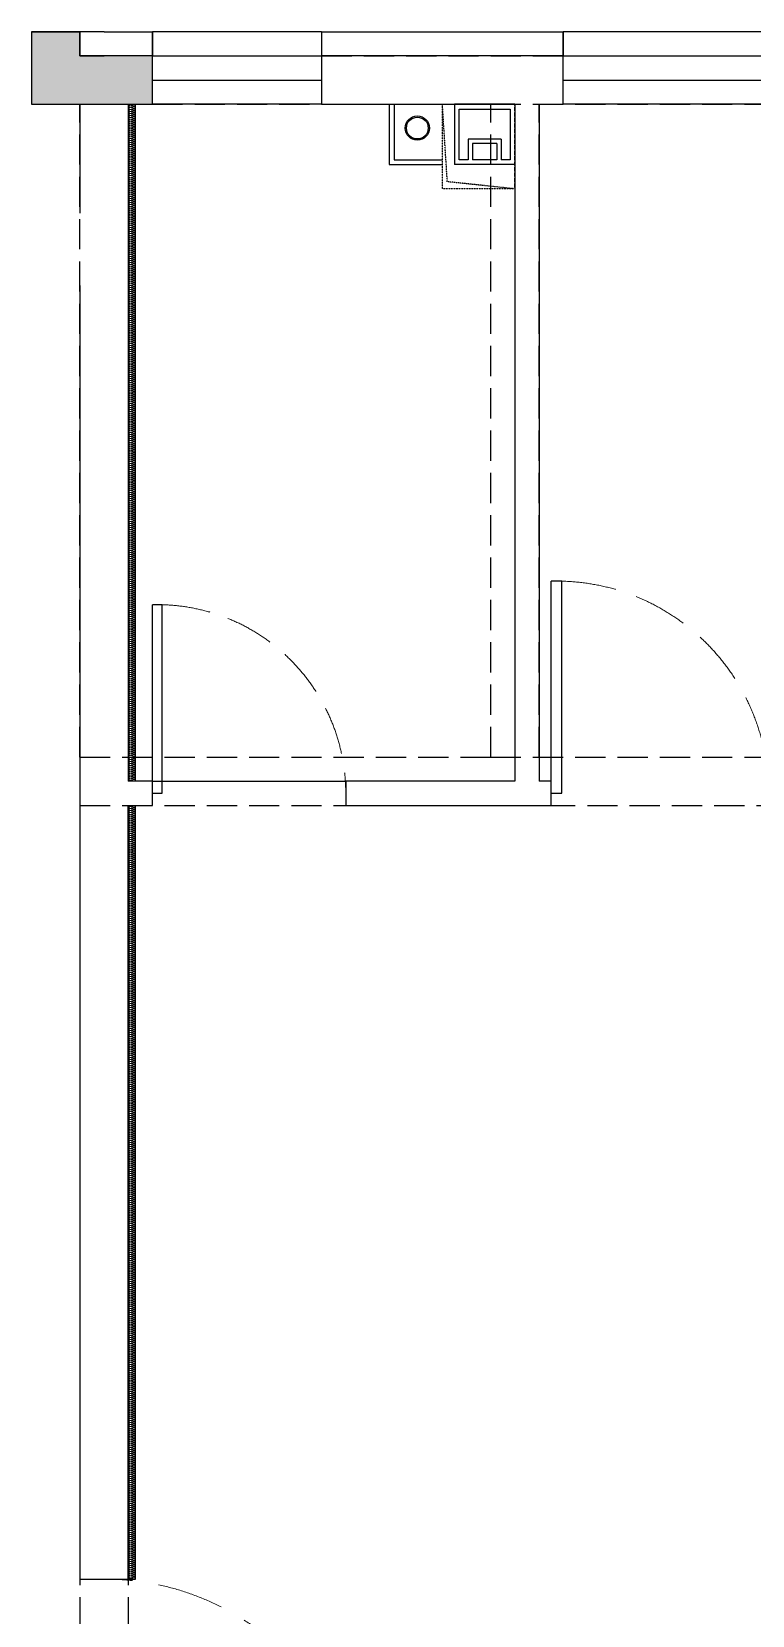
# Model space of a CAD drawing. Header units: millimetres. Extents: x -28014 to 297841, y -81741 to 47579.
# Drawn here: x 118094 to 121077, y -10835 to -4285 of the extents above; entities that cross this region are included whole.
import ezdxf

# ---------------------------------------------------------------- set-up
doc = ezdxf.new("R2010")
doc.units = ezdxf.units.MM
doc.header["$MEASUREMENT"] = 0
doc.linetypes.add('__DASH', pattern=[0.35, 0.25, -0.1])
doc.linetypes.add('DASH', pattern=[0.35, 0.25, -0.1])
for name, color, linetype in [('A-墙体-面层', 6, 'Continuous'), ('A-注释-填充', 8, 'Continuous'), ('A-结构-梁体', 5, 'DASH'), ('AR9-剪力墙（柱）填充', 250, 'Continuous'), ('AR9-剪力墙（柱）线', 6, 'Continuous'), ('AR9-墙线', 160, 'Continuous'), ('AR9-建筑幕墙（窗）', 12, 'Continuous'), ('AR9-建筑给排水（立管）', 4, 'Continuous'), ('AR9-梁', 1, 'DASH'), ('FC-平面高差线', 144, 'Continuous'), ('FF-门', 20, 'Continuous'), ('SURFACE', 6, 'Continuous')]:
    doc.layers.add(name, color=color, linetype=linetype)

# ---------------------------------------------------------------- blocks, each defined once
blk = doc.blocks.new('rw332')
at = {"layer": 'AR9-墙线', "ltscale": 10, "extrusion": (0, 0, -1)}
for p, q in [((-250, 0), (-250, -250)), ((0, 0), (-250, 0)), ((0, 0), (0, -250)), ((-193.1, -145), (-193.1, -230)), ((-56.9, -145), (-193.1, -145)), ((-175.6, -162.5), (-175.6, -230)), ((-74.4, -162.5), (-175.6, -162.5)), ((-74.4, -162.5), (-74.4, -230)), ((-56.9, -145), (-56.9, -230)), ((0, -250), (-250, -250))]:
    blk.add_line(p, q, dxfattribs=at)
at = {"layer": 'AR9-墙线', "ltscale": 10}
blk.add_line((-74.4, -230), (-175.6, -230), dxfattribs=at)
at = {"layer": 'AR9-墙线'}
for points in [[(-520, 0), (-520, -250), (-300, -250)], [(-500, 0), (-500, -230), (-300, -230)]]:
    blk.add_lwpolyline(points, dxfattribs=at)
at = {"layer": 'AR9-墙线', "linetype": 'DASH', "ltscale": 0.5}
for points in [[(0, -350), (-300, -350), (-300, 0)], [(0, -350), (-279.5, -320.6), (-300, 0)]]:
    blk.add_lwpolyline(points, dxfattribs=at)
at = {"layer": 'AR9-墙线', "ltscale": 10}
blk.add_lwpolyline([(-193.1, -230), (-230, -230), (-230, -20), (-20, -20), (-20, -230), (-56.9, -230)], dxfattribs=at)
at = {"layer": 'AR9-建筑给排水（立管）'}
for radius in [50, 45]:
    blk.add_circle((-403.7, -98.7), radius, dxfattribs=at)
blk = doc.blocks.new('$DorLib2D$00000001')
for p, q in [((0.45, 0.975), (0.5, 0.975)), ((0.45, 0), (0.45, 0.975)), ((0.5, 0), (0.5, 0.975)), ((0.5, 0), (0.45, 0))]:
    blk.add_line(p, q)
at = {"color": 8, "linetype": '__DASH', "lineweight": 13}
blk.add_arc((0.475, 0), 0.975, 91.46928, 180, dxfattribs=at)
blk = doc.blocks.new('$WINLIB2D$00000001')
at = {"color": 0}
for points in [[(-0.5, 0.5), (-0.5, -0.5)], [(-0.5, 0.5), (0.5, 0.5)], [(0.5, -0.5), (0.5, 0.5)], [(0.5, 0.1667), (-0.5, 0.1667)], [(0.5, -0.1667), (-0.5, -0.1667)], [(-0.5, -0.5), (0.5, -0.5)]]:
    blk.add_lwpolyline(points, dxfattribs=at)
blk = doc.blocks.new('$LinePat$岩棉板')
at = {"color": 0}
for p, q in [((0, -17), (12, -67)), ((12, -67), (24, -17))]:
    blk.add_line(p, q, dxfattribs=at)
for centre, start, end in [((12, -17), 0, 180), ((0, -67), 270, 0), ((24, -67), 180, 270)]:
    blk.add_arc(centre, 12, start, end, dxfattribs=at)
at = {"layer": 'Defpoints'}
blk.add_point((0, 0), dxfattribs=at)
at = {"layer": 'Defpoints', "color": 0}
blk.add_point((24, -84), dxfattribs=at)
blk = doc.blocks.new('rara')
at = {"layer": 'AR9-梁', "ltscale": 500}
for p, q in [((10600, 0), (14600, 0)), ((10300, -2900), (10300, -200)), ((10600, -200), (12000, -200)), ((12000, -200), (14600, -200)), ((12000, -2900), (12000, -200)), ((12200, -2900), (12200, -200)), ((10300, -2900), (12000, -2900)), ((12000, -2900), (14900, -2900)), ((10300, -3100), (13650, -3100)), ((10300, -4800), (10300, -7600)), ((10500, -4800), (10500, -7600))]:
    blk.add_line(p, q, dxfattribs=at)

msp = doc.modelspace()

# ---------------------------------------------------------------- hatches: boundary and pattern name
at = {"layer": 'AR9-剪力墙（柱）填充'}
msp.add_hatch(color=256, dxfattribs=at).paths.add_polyline_path([(118093.664, -4284.874), (118093.664, -4584.874), (118593.663, -4584.874), (118593.663, -4384.874), (118293.664, -4384.874), (118293.664, -4284.874)])

# ---------------------------------------------------------------- linework, layer by layer
at = {"layer": 'A-墙体-面层', "ltscale": 0.01}
for points in [[(118523.663, -7384.874), (118523.663, -4584.874), (118523.663, -4584.874), (118523.663, -4584.874), (118523.663, -4584.874)], [(118493.663, -10684.874), (118523.663, -10684.874), (118523.663, -7484.874)]]:
    msp.add_lwpolyline(points, dxfattribs=at)
at = {"layer": 'A-结构-梁体'}
msp.add_lwpolyline([(120093.663, -4934.874), (120093.664, -4584.874)], dxfattribs=at)
at = {"layer": 'AR9-剪力墙（柱）线'}
for p, q in [((118093.664, -4284.874), (118093.664, -4584.874)), ((118293.664, -4284.874), (118093.664, -4284.874)), ((118293.664, -4384.874), (118293.664, -4284.874)), ((118593.663, -4384.874), (118293.664, -4384.874)), ((118593.663, -4584.874), (118593.663, -4384.874)), ((118093.664, -4584.874), (118593.663, -4584.874))]:
    msp.add_line(p, q, dxfattribs=at)
at = {"layer": 'AR9-墙线'}
for p, q in [((118093.664, -4284.874), (118293.663, -4284.874)), ((118293.663, -4284.874), (118293.663, -4384.874)), ((118293.663, -4384.874), (118393.663, -4384.874)), ((118593.663, -4384.874), (118393.663, -4384.874)), ((118593.663, -4584.874), (118593.663, -4384.874)), ((120193.663, -4384.874), (119293.663, -4384.874)), ((119293.663, -4384.874), (119293.663, -4584.874)), ((120293.663, -4384.874), (120193.663, -4384.874)), ((120293.663, -4584.874), (120293.663, -4384.874)), ((118093.663, -4584.874), (118293.663, -4584.874)), ((118293.663, -4584.874), (118293.663, -5034.874)), ((118493.663, -4584.874), (118493.663, -5134.874)), ((118493.663, -4584.874), (118593.663, -4584.874)), ((119293.663, -4584.874), (120093.663, -4584.874)), ((120093.663, -4584.874), (120093.663, -7384.874)), ((120193.663, -4584.874), (120193.663, -7384.874)), ((120193.663, -4584.874), (120293.663, -4584.874)), ((118493.663, -5134.874), (118493.663, -7384.874)), ((118293.663, -5334.874), (118293.663, -7384.874)), ((118293.663, -7384.874), (118293.663, -10684.874)), ((118593.663, -7384.874), (118493.663, -7384.874)), ((118593.663, -7484.874), (118593.663, -7384.874)), ((120093.663, -7384.874), (119393.663, -7384.874)), ((119393.663, -7384.874), (119393.663, -7484.874)), ((120243.663, -7384.874), (120193.663, -7384.874)), ((120243.663, -7484.874), (120243.663, -7384.874)), ((118493.663, -10684.874), (118493.663, -7484.874)), ((118493.663, -7484.874), (118593.663, -7484.874)), ((119393.663, -7484.874), (120193.663, -7484.874)), ((120193.663, -7484.874), (120243.663, -7484.874)), ((118293.663, -10684.874), (118493.663, -10684.874))]:
    msp.add_line(p, q, dxfattribs=at)
at = {"layer": 'FC-平面高差线', "color": 144}
msp.add_line((118593.663, -7384.874), (119393.663, -7384.874), dxfattribs=at)
at = {"layer": 'SURFACE'}
for p, q in [((118393.663, -4284.874), (118293.663, -4284.874)), ((118293.663, -4284.874), (118293.663, -4284.874)), ((118393.663, -4284.874), (118593.663, -4284.874)), ((118593.663, -4284.874), (118593.663, -4384.874)), ((119293.663, -4284.874), (119293.663, -4384.874)), ((119293.663, -4284.874), (120193.663, -4284.874)), ((120193.663, -4284.874), (120293.663, -4284.874)), ((120293.663, -4284.874), (120293.663, -4384.874))]:
    msp.add_line(p, q, dxfattribs=at)

# ---------------------------------------------------------------- block references
at = {"layer": 'A-墙体-面层'}
msp.add_blockref('rw332', (120093.663, -4584.874), dxfattribs=at)
at = {"layer": 'A-注释-填充', "yscale": 0.3565137037395431, "zscale": 0.3565137037395431}
for p, xscale, rotation in [((118523.663, -4593.437), -0.3567787968466444, 269.9999999999119), ((118523.663, -4601.999), -0.3567787968466444, 269.9999999999119), ((118523.663, -4610.562), -0.3567787968466444, 269.9999999999119), ((118523.663, -4619.125), -0.3567787968466444, 269.9999999999119), ((118523.663, -4627.687), -0.3567787968466444, 269.9999999999119), ((118523.663, -4636.25), -0.3567787968466444, 269.9999999999119), ((118523.663, -4644.813), -0.3567787968466444, 269.9999999999119), ((118523.663, -4653.375), -0.3567787968466444, 269.9999999999119), ((118523.663, -4661.938), -0.3567787968466444, 269.9999999999119), ((118523.663, -4670.501), -0.3567787968466444, 269.9999999999119), ((118523.663, -4679.064), -0.3567787968466444, 269.9999999999119), ((118523.663, -4687.626), -0.3567787968466444, 269.9999999999119), ((118523.663, -4696.189), -0.3567787968466444, 269.9999999999119), ((118523.663, -4704.752), -0.3567787968466444, 269.9999999999119), ((118523.663, -4713.314), -0.3567787968466444, 269.9999999999119), ((118523.663, -4721.877), -0.3567787968466444, 269.9999999999119), ((118523.663, -4730.44), -0.3567787968466444, 269.9999999999119), ((118523.663, -4739.002), -0.3567787968466444, 269.9999999999119), ((118523.663, -4747.565), -0.3567787968466444, 269.9999999999119), ((118523.663, -4756.128), -0.3567787968466444, 269.9999999999119), ((118523.663, -4764.69), -0.3567787968466444, 269.9999999999119), ((118523.663, -4773.253), -0.3567787968466444, 269.9999999999119), ((118523.663, -4781.816), -0.3567787968466444, 269.9999999999119), ((118523.663, -4790.379), -0.3567787968466444, 269.9999999999119), ((118523.663, -4798.941), -0.3567787968466444, 269.9999999999119), ((118523.663, -4807.504), -0.3567787968466444, 269.9999999999119), ((118523.663, -4816.067), -0.3567787968466444, 269.9999999999119), ((118523.663, -4824.629), -0.3567787968466444, 269.9999999999119), ((118523.663, -4833.192), -0.3567787968466444, 269.9999999999119), ((118523.663, -4841.755), -0.3567787968466444, 269.9999999999119), ((118523.663, -4850.317), -0.3567787968466444, 269.9999999999119), ((118523.663, -4858.88), -0.3567787968466444, 269.9999999999119), ((118523.663, -4867.443), -0.3567787968466444, 269.9999999999119), ((118523.663, -4876.005), -0.3567787968466444, 269.9999999999119), ((118523.663, -4884.568), -0.3567787968466444, 269.9999999999119), ((118523.663, -4893.131), -0.3567787968466444, 269.9999999999119), ((118523.663, -4901.693), -0.3567787968466444, 269.9999999999119), ((118523.663, -4910.256), -0.3567787968466444, 269.9999999999119), ((118523.663, -4918.819), -0.3567787968466444, 269.9999999999119), ((118523.663, -4927.382), -0.3567787968466444, 269.9999999999119), ((118523.663, -4935.944), -0.3567787968466444, 269.9999999999119), ((118523.663, -4944.507), -0.3567787968466444, 269.9999999999119), ((118523.663, -4953.07), -0.3567787968466444, 269.9999999999119), ((118523.663, -4961.632), -0.3567787968466444, 269.9999999999119), ((118523.663, -4970.195), -0.3567787968466444, 269.9999999999119), ((118523.663, -4978.758), -0.3567787968466444, 269.9999999999119), ((118523.663, -4987.32), -0.3567787968466444, 269.9999999999119), ((118523.663, -4995.883), -0.3567787968466444, 269.9999999999119), ((118523.663, -5004.446), -0.3567787968466444, 269.9999999999119), ((118523.663, -5013.008), -0.3567787968466444, 269.9999999999119), ((118523.663, -5021.571), -0.3567787968466444, 269.9999999999119), ((118523.663, -5030.134), -0.3567787968466444, 269.9999999999119), ((118523.663, -5038.697), -0.3567787968466444, 269.9999999999119), ((118523.663, -5047.259), -0.3567787968466444, 269.9999999999119), ((118523.663, -5055.822), -0.3567787968466444, 269.9999999999119), ((118523.663, -5064.385), -0.3567787968466444, 269.9999999999119), ((118523.663, -5072.947), -0.3567787968466444, 269.9999999999119), ((118523.663, -5081.51), -0.3567787968466444, 269.9999999999119), ((118523.663, -5090.073), -0.3567787968466444, 269.9999999999119), ((118523.663, -5098.635), -0.3567787968466444, 269.9999999999119), ((118523.663, -5107.198), -0.3567787968466444, 269.9999999999119), ((118523.663, -5115.761), -0.3567787968466444, 269.9999999999119), ((118523.663, -5124.323), -0.3567787968466444, 269.9999999999119), ((118523.663, -5132.886), -0.3567787968466444, 269.9999999999119), ((118523.663, -5141.449), -0.3567787968466444, 269.9999999999119), ((118523.663, -5150.012), -0.3567787968466444, 269.9999999999119), ((118523.663, -5158.574), -0.3567787968466444, 269.9999999999119), ((118523.663, -5167.137), -0.3567787968466444, 269.9999999999119), ((118523.663, -5175.7), -0.3567787968466444, 269.9999999999119), ((118523.663, -5184.262), -0.3567787968466444, 269.9999999999119), ((118523.663, -5192.825), -0.3567787968466444, 269.9999999999119), ((118523.663, -5201.388), -0.3567787968466444, 269.9999999999119), ((118523.663, -5209.95), -0.3567787968466444, 269.9999999999119), ((118523.663, -5218.513), -0.3567787968466444, 269.9999999999119), ((118523.663, -5227.076), -0.3567787968466444, 269.9999999999119), ((118523.663, -5235.638), -0.3567787968466444, 269.9999999999119), ((118523.663, -5244.201), -0.3567787968466444, 269.9999999999119), ((118523.663, -5252.764), -0.3567787968466444, 269.9999999999119), ((118523.663, -5261.327), -0.3567787968466444, 269.9999999999119), ((118523.663, -5269.889), -0.3567787968466444, 269.9999999999119), ((118523.663, -5278.452), -0.3567787968466444, 269.9999999999119), ((118523.663, -5287.015), -0.3567787968466444, 269.9999999999119), ((118523.663, -5295.577), -0.3567787968466444, 269.9999999999119), ((118523.663, -5304.14), -0.3567787968466444, 269.9999999999119), ((118523.663, -5312.703), -0.3567787968466444, 269.9999999999119), ((118523.663, -5321.265), -0.3567787968466444, 269.9999999999119), ((118523.663, -5329.828), -0.3567787968466444, 269.9999999999119), ((118523.663, -5338.391), -0.3567787968466444, 269.9999999999119), ((118523.663, -5346.953), -0.3567787968466444, 269.9999999999119), ((118523.663, -5355.516), -0.3567787968466444, 269.9999999999119), ((118523.663, -5364.079), -0.3567787968466444, 269.9999999999119), ((118523.663, -5372.641), -0.3567787968466444, 269.9999999999119), ((118523.663, -5381.204), -0.3567787968466444, 269.9999999999119), ((118523.663, -5389.767), -0.3567787968466444, 269.9999999999119), ((118523.663, -5398.33), -0.3567787968466444, 269.9999999999119), ((118523.663, -5406.892), -0.3567787968466444, 269.9999999999119), ((118523.663, -5415.455), -0.3567787968466444, 269.9999999999119), ((118523.663, -5424.018), -0.3567787968466444, 269.9999999999119), ((118523.663, -5432.58), -0.3567787968466444, 269.9999999999119), ((118523.663, -5441.143), -0.3567787968466444, 269.9999999999119), ((118523.663, -5449.706), -0.3567787968466444, 269.9999999999119), ((118523.663, -5458.268), -0.3567787968466444, 269.9999999999119), ((118523.663, -5466.831), -0.3567787968466444, 269.9999999999119), ((118523.663, -5475.394), -0.3567787968466444, 269.9999999999119), ((118523.663, -5483.956), -0.3567787968466444, 269.9999999999119), ((118523.663, -5492.519), -0.3567787968466444, 269.9999999999119), ((118523.663, -5501.082), -0.3567787968466444, 269.9999999999119), ((118523.663, -5509.645), -0.3567787968466444, 269.9999999999119), ((118523.663, -5518.207), -0.3567787968466444, 269.9999999999119), ((118523.663, -5526.77), -0.3567787968466444, 269.9999999999119), ((118523.663, -5535.333), -0.3567787968466444, 269.9999999999119), ((118523.663, -5543.895), -0.3567787968466444, 269.9999999999119), ((118523.663, -5552.458), -0.3567787968466444, 269.9999999999119), ((118523.663, -5561.021), -0.3567787968466444, 269.9999999999119), ((118523.663, -5569.583), -0.3567787968466444, 269.9999999999119), ((118523.663, -5578.146), -0.3567787968466444, 269.9999999999119), ((118523.663, -5586.709), -0.3567787968466444, 269.9999999999119), ((118523.663, -5595.271), -0.3567787968466444, 269.9999999999119), ((118523.663, -5603.834), -0.3567787968466444, 269.9999999999119), ((118523.663, -5612.397), -0.3567787968466444, 269.9999999999119), ((118523.663, -5620.96), -0.3567787968466444, 269.9999999999119), ((118523.663, -5629.522), -0.3567787968466444, 269.9999999999119), ((118523.663, -5638.085), -0.3567787968466444, 269.9999999999119), ((118523.663, -5646.648), -0.3567787968466444, 269.9999999999119), ((118523.663, -5655.21), -0.3567787968466444, 269.9999999999119), ((118523.663, -5663.773), -0.3567787968466444, 269.9999999999119), ((118523.663, -5672.336), -0.3567787968466444, 269.9999999999119), ((118523.663, -5680.898), -0.3567787968466444, 269.9999999999119), ((118523.663, -5689.461), -0.3567787968466444, 269.9999999999119), ((118523.663, -5698.024), -0.3567787968466444, 269.9999999999119), ((118523.663, -5706.586), -0.3567787968466444, 269.9999999999119), ((118523.663, -5715.149), -0.3567787968466444, 269.9999999999119), ((118523.663, -5723.712), -0.3567787968466444, 269.9999999999119), ((118523.663, -5732.275), -0.3567787968466444, 269.9999999999119), ((118523.663, -5740.837), -0.3567787968466444, 269.9999999999119), ((118523.663, -5749.4), -0.3567787968466444, 269.9999999999119), ((118523.663, -5757.963), -0.3567787968466444, 269.9999999999119), ((118523.663, -5766.525), -0.3567787968466444, 269.9999999999119), ((118523.663, -5775.088), -0.3567787968466444, 269.9999999999119), ((118523.663, -5783.651), -0.3567787968466444, 269.9999999999119), ((118523.663, -5792.213), -0.3567787968466444, 269.9999999999119), ((118523.663, -5800.776), -0.3567787968466444, 269.9999999999119), ((118523.663, -5809.339), -0.3567787968466444, 269.9999999999119), ((118523.663, -5817.901), -0.3567787968466444, 269.9999999999119), ((118523.663, -5826.464), -0.3567787968466444, 269.9999999999119), ((118523.663, -5835.027), -0.3567787968466444, 269.9999999999119), ((118523.663, -5843.59), -0.3567787968466444, 269.9999999999119), ((118523.663, -5852.152), -0.3567787968466444, 269.9999999999119), ((118523.663, -5860.715), -0.3567787968466444, 269.9999999999119), ((118523.663, -5869.278), -0.3567787968466444, 269.9999999999119), ((118523.663, -5877.84), -0.3567787968466444, 269.9999999999119), ((118523.663, -5886.403), -0.3567787968466444, 269.9999999999119), ((118523.663, -5894.966), -0.3567787968466444, 269.9999999999119), ((118523.663, -5903.528), -0.3567787968466444, 269.9999999999119), ((118523.663, -5912.091), -0.3567787968466444, 269.9999999999119), ((118523.663, -5920.654), -0.3567787968466444, 269.9999999999119), ((118523.663, -5929.216), -0.3567787968466444, 269.9999999999119), ((118523.663, -5937.779), -0.3567787968466444, 269.9999999999119), ((118523.663, -5946.342), -0.3567787968466444, 269.9999999999119), ((118523.663, -5954.904), -0.3567787968466444, 269.9999999999119), ((118523.663, -5963.467), -0.3567787968466444, 269.9999999999119), ((118523.663, -5972.03), -0.3567787968466444, 269.9999999999119), ((118523.663, -5980.593), -0.3567787968466444, 269.9999999999119), ((118523.663, -5989.155), -0.3567787968466444, 269.9999999999119), ((118523.663, -5997.718), -0.3567787968466444, 269.9999999999119), ((118523.663, -6006.281), -0.3567787968466444, 269.9999999999119), ((118523.663, -6014.843), -0.3567787968466444, 269.9999999999119), ((118523.663, -6023.406), -0.3567787968466444, 269.9999999999119), ((118523.663, -6031.969), -0.3567787968466444, 269.9999999999119), ((118523.663, -6040.531), -0.3567787968466444, 269.9999999999119), ((118523.663, -6049.094), -0.3567787968466444, 269.9999999999119), ((118523.663, -6057.657), -0.3567787968466444, 269.9999999999119), ((118523.663, -6066.219), -0.3567787968466444, 269.9999999999119), ((118523.663, -6074.782), -0.3567787968466444, 269.9999999999119), ((118523.663, -6083.345), -0.3567787968466444, 269.9999999999119), ((118523.663, -6091.908), -0.3567787968466444, 269.9999999999119), ((118523.663, -6100.47), -0.3567787968466444, 269.9999999999119), ((118523.663, -6109.033), -0.3567787968466444, 269.9999999999119), ((118523.663, -6117.596), -0.3567787968466444, 269.9999999999119), ((118523.663, -6126.158), -0.3567787968466444, 269.9999999999119), ((118523.663, -6134.721), -0.3567787968466444, 269.9999999999119), ((118523.663, -6143.284), -0.3567787968466444, 269.9999999999119), ((118523.663, -6151.846), -0.3567787968466444, 269.9999999999119), ((118523.663, -6160.409), -0.3567787968466444, 269.9999999999119), ((118523.663, -6168.972), -0.3567787968466444, 269.9999999999119), ((118523.663, -6177.534), -0.3567787968466444, 269.9999999999119), ((118523.663, -6186.097), -0.3567787968466444, 269.9999999999119), ((118523.663, -6194.66), -0.3567787968466444, 269.9999999999119), ((118523.663, -6203.223), -0.3567787968466444, 269.9999999999119), ((118523.663, -6211.785), -0.3567787968466444, 269.9999999999119), ((118523.663, -6220.348), -0.3567787968466444, 269.9999999999119), ((118523.663, -6228.911), -0.3567787968466444, 269.9999999999119), ((118523.663, -6237.473), -0.3567787968466444, 269.9999999999119), ((118523.663, -6246.036), -0.3567787968466444, 269.9999999999119), ((118523.663, -6254.599), -0.3567787968466444, 269.9999999999119), ((118523.663, -6263.161), -0.3567787968466444, 269.9999999999119), ((118523.663, -6271.724), -0.3567787968466444, 269.9999999999119), ((118523.663, -6280.287), -0.3567787968466444, 269.9999999999119), ((118523.663, -6288.849), -0.3567787968466444, 269.9999999999119), ((118523.663, -6297.412), -0.3567787968466444, 269.9999999999119), ((118523.663, -6305.975), -0.3567787968466444, 269.9999999999119), ((118523.663, -6314.538), -0.3567787968466444, 269.9999999999119), ((118523.663, -6323.1), -0.3567787968466444, 269.9999999999119), ((118523.663, -6331.663), -0.3567787968466444, 269.9999999999119), ((118523.663, -6340.226), -0.3567787968466444, 269.9999999999119), ((118523.663, -6348.788), -0.3567787968466444, 269.9999999999119), ((118523.663, -6357.351), -0.3567787968466444, 269.9999999999119), ((118523.663, -6365.914), -0.3567787968466444, 269.9999999999119), ((118523.663, -6374.476), -0.3567787968466444, 269.9999999999119), ((118523.663, -6383.039), -0.3567787968466444, 269.9999999999119), ((118523.663, -6391.602), -0.3567787968466444, 269.9999999999119), ((118523.663, -6400.164), -0.3567787968466444, 269.9999999999119), ((118523.663, -6408.727), -0.3567787968466444, 269.9999999999119), ((118523.663, -6417.29), -0.3567787968466444, 269.9999999999119), ((118523.663, -6425.853), -0.3567787968466444, 269.9999999999119), ((118523.663, -6434.415), -0.3567787968466444, 269.9999999999119), ((118523.663, -6442.978), -0.3567787968466444, 269.9999999999119), ((118523.663, -6451.541), -0.3567787968466444, 269.9999999999119), ((118523.663, -6460.103), -0.3567787968466444, 269.9999999999119), ((118523.663, -6468.666), -0.3567787968466444, 269.9999999999119), ((118523.663, -6477.229), -0.3567787968466444, 269.9999999999119), ((118523.663, -6485.791), -0.3567787968466444, 269.9999999999119), ((118523.663, -6494.354), -0.3567787968466444, 269.9999999999119), ((118523.663, -6502.917), -0.3567787968466444, 269.9999999999119), ((118523.663, -6511.479), -0.3567787968466444, 269.9999999999119), ((118523.663, -6520.042), -0.3567787968466444, 269.9999999999119), ((118523.663, -6528.605), -0.3567787968466444, 269.9999999999119), ((118523.663, -6537.167), -0.3567787968466444, 269.9999999999119), ((118523.663, -6545.73), -0.3567787968466444, 269.9999999999119), ((118523.663, -6554.293), -0.3567787968466444, 269.9999999999119), ((118523.663, -6562.856), -0.3567787968466444, 269.9999999999119), ((118523.663, -6571.418), -0.3567787968466444, 269.9999999999119), ((118523.663, -6579.981), -0.3567787968466444, 269.9999999999119), ((118523.663, -6588.544), -0.3567787968466444, 269.9999999999119), ((118523.663, -6597.106), -0.3567787968466444, 269.9999999999119), ((118523.663, -6605.669), -0.3567787968466444, 269.9999999999119), ((118523.663, -6614.232), -0.3567787968466444, 269.9999999999119), ((118523.663, -6622.794), -0.3567787968466444, 269.9999999999119), ((118523.663, -6631.357), -0.3567787968466444, 269.9999999999119), ((118523.663, -6639.92), -0.3567787968466444, 269.9999999999119), ((118523.663, -6648.482), -0.3567787968466444, 269.9999999999119), ((118523.663, -6657.045), -0.3567787968466444, 269.9999999999119), ((118523.663, -6665.608), -0.3567787968466444, 269.9999999999119), ((118523.663, -6674.171), -0.3567787968466444, 269.9999999999119), ((118523.663, -6682.733), -0.3567787968466444, 269.9999999999119), ((118523.663, -6691.296), -0.3567787968466444, 269.9999999999119), ((118523.663, -6699.859), -0.3567787968466444, 269.9999999999119), ((118523.663, -6708.421), -0.3567787968466444, 269.9999999999119), ((118523.663, -6716.984), -0.3567787968466444, 269.9999999999119), ((118523.663, -6725.547), -0.3567787968466444, 269.9999999999119), ((118523.663, -6734.109), -0.3567787968466444, 269.9999999999119), ((118523.663, -6742.672), -0.3567787968466444, 269.9999999999119), ((118523.663, -6751.235), -0.3567787968466444, 269.9999999999119), ((118523.663, -6759.797), -0.3567787968466444, 269.9999999999119), ((118523.663, -6768.36), -0.3567787968466444, 269.9999999999119), ((118523.663, -6776.923), -0.3567787968466444, 269.9999999999119), ((118523.663, -6785.486), -0.3567787968466444, 269.9999999999119), ((118523.663, -6794.048), -0.3567787968466444, 269.9999999999119), ((118523.663, -6802.611), -0.3567787968466444, 269.9999999999119), ((118523.663, -6811.174), -0.3567787968466444, 269.9999999999119), ((118523.663, -6819.736), -0.3567787968466444, 269.9999999999119), ((118523.663, -6828.299), -0.3567787968466444, 269.9999999999119), ((118523.663, -6836.862), -0.3567787968466444, 269.9999999999119), ((118523.663, -6845.424), -0.3567787968466444, 269.9999999999119), ((118523.663, -6853.987), -0.3567787968466444, 269.9999999999119), ((118523.663, -6862.55), -0.3567787968466444, 269.9999999999119), ((118523.663, -6871.112), -0.3567787968466444, 269.9999999999119), ((118523.663, -6879.675), -0.3567787968466444, 269.9999999999119), ((118523.663, -6888.238), -0.3567787968466444, 269.9999999999119), ((118523.663, -6896.801), -0.3567787968466444, 269.9999999999119), ((118523.663, -6905.363), -0.3567787968466444, 269.9999999999119), ((118523.663, -6913.926), -0.3567787968466444, 269.9999999999119), ((118523.663, -6922.489), -0.3567787968466444, 269.9999999999119), ((118523.663, -6931.051), -0.3567787968466444, 269.9999999999119), ((118523.663, -6939.614), -0.3567787968466444, 269.9999999999119), ((118523.663, -6948.177), -0.3567787968466444, 269.9999999999119), ((118523.663, -6956.739), -0.3567787968466444, 269.9999999999119), ((118523.663, -6965.302), -0.3567787968466444, 269.9999999999119), ((118523.663, -6973.865), -0.3567787968466444, 269.9999999999119), ((118523.663, -6982.427), -0.3567787968466444, 269.9999999999119), ((118523.663, -6990.99), -0.3567787968466444, 269.9999999999119), ((118523.663, -6999.553), -0.3567787968466444, 269.9999999999119), ((118523.663, -7008.116), -0.3567787968466444, 269.9999999999119), ((118523.663, -7016.678), -0.3567787968466444, 269.9999999999119), ((118523.663, -7025.241), -0.3567787968466444, 269.9999999999119), ((118523.663, -7033.804), -0.3567787968466444, 269.9999999999119), ((118523.663, -7042.366), -0.3567787968466444, 269.9999999999119), ((118523.663, -7050.929), -0.3567787968466444, 269.9999999999119), ((118523.663, -7059.492), -0.3567787968466444, 269.9999999999119), ((118523.663, -7068.054), -0.3567787968466444, 269.9999999999119), ((118523.663, -7076.617), -0.3567787968466444, 269.9999999999119), ((118523.663, -7085.18), -0.3567787968466444, 269.9999999999119), ((118523.663, -7093.742), -0.3567787968466444, 269.9999999999119), ((118523.663, -7102.305), -0.3567787968466444, 269.9999999999119), ((118523.663, -7110.868), -0.3567787968466444, 269.9999999999119), ((118523.663, -7119.43), -0.3567787968466444, 269.9999999999119), ((118523.663, -7127.993), -0.3567787968466444, 269.9999999999119), ((118523.663, -7136.556), -0.3567787968466444, 269.9999999999119), ((118523.663, -7145.119), -0.3567787968466444, 269.9999999999119), ((118523.663, -7153.681), -0.3567787968466444, 269.9999999999119), ((118523.663, -7162.244), -0.3567787968466444, 269.9999999999119), ((118523.663, -7170.807), -0.3567787968466444, 269.9999999999119), ((118523.663, -7179.369), -0.3567787968466444, 269.9999999999119), ((118523.663, -7187.932), -0.3567787968466444, 269.9999999999119), ((118523.663, -7196.495), -0.3567787968466444, 269.9999999999119), ((118523.663, -7205.057), -0.3567787968466444, 269.9999999999119), ((118523.663, -7213.62), -0.3567787968466444, 269.9999999999119), ((118523.663, -7222.183), -0.3567787968466444, 269.9999999999119), ((118523.663, -7230.745), -0.3567787968466444, 269.9999999999119), ((118523.663, -7239.308), -0.3567787968466444, 269.9999999999119), ((118523.663, -7247.871), -0.3567787968466444, 269.9999999999119), ((118523.663, -7256.434), -0.3567787968466444, 269.9999999999119), ((118523.663, -7264.996), -0.3567787968466444, 269.9999999999119), ((118523.663, -7273.559), -0.3567787968466444, 269.9999999999119), ((118523.663, -7282.122), -0.3567787968466444, 269.9999999999119), ((118523.663, -7290.684), -0.3567787968466444, 269.9999999999119), ((118523.663, -7299.247), -0.3567787968466444, 269.9999999999119), ((118523.663, -7307.81), -0.3567787968466444, 269.9999999999119), ((118523.663, -7316.372), -0.3567787968466444, 269.9999999999119), ((118523.663, -7324.935), -0.3567787968466444, 269.9999999999119), ((118523.663, -7333.498), -0.3567787968466444, 269.9999999999119), ((118523.663, -7342.06), -0.3567787968466444, 269.9999999999119), ((118523.663, -7350.623), -0.3567787968466444, 269.9999999999119), ((118523.663, -7359.186), -0.3567787968466444, 269.9999999999119), ((118523.663, -7367.749), -0.3567787968466444, 269.9999999999119), ((118523.663, -7376.311), -0.3567787968466444, 269.9999999999119), ((118523.663, -7384.874), -0.3567787968466444, 269.9999999999119), ((118523.663, -7493.453), -0.3574619920922241, 269.9999999999114), ((118523.663, -7502.032), -0.3574619920922241, 269.9999999999114), ((118523.663, -7510.611), -0.3574619920922241, 269.9999999999114), ((118523.663, -7519.19), -0.3574619920922241, 269.9999999999114), ((118523.663, -7527.769), -0.3574619920922241, 269.9999999999114), ((118523.663, -7536.348), -0.3574619920922241, 269.9999999999114), ((118523.663, -7544.928), -0.3574619920922241, 269.9999999999114), ((118523.663, -7553.507), -0.3574619920922241, 269.9999999999114), ((118523.663, -7562.086), -0.3574619920922241, 269.9999999999114), ((118523.663, -7570.665), -0.3574619920922241, 269.9999999999114), ((118523.663, -7579.244), -0.3574619920922241, 269.9999999999114), ((118523.663, -7587.823), -0.3574619920922241, 269.9999999999114), ((118523.663, -7596.402), -0.3574619920922241, 269.9999999999114), ((118523.663, -7604.981), -0.3574619920922241, 269.9999999999114), ((118523.663, -7613.56), -0.3574619920922241, 269.9999999999114), ((118523.663, -7622.139), -0.3574619920922241, 269.9999999999114), ((118523.663, -7630.718), -0.3574619920922241, 269.9999999999114), ((118523.663, -7639.297), -0.3574619920922241, 269.9999999999114), ((118523.663, -7647.877), -0.3574619920922241, 269.9999999999114), ((118523.663, -7656.456), -0.3574619920922241, 269.9999999999114), ((118523.663, -7665.035), -0.3574619920922241, 269.9999999999114), ((118523.663, -7673.614), -0.3574619920922241, 269.9999999999114), ((118523.663, -7682.193), -0.3574619920922241, 269.9999999999114), ((118523.663, -7690.772), -0.3574619920922241, 269.9999999999114), ((118523.663, -7699.351), -0.3574619920922241, 269.9999999999114), ((118523.663, -7707.93), -0.3574619920922241, 269.9999999999114), ((118523.663, -7716.509), -0.3574619920922241, 269.9999999999114), ((118523.663, -7725.088), -0.3574619920922241, 269.9999999999114), ((118523.663, -7733.667), -0.3574619920922241, 269.9999999999114), ((118523.663, -7742.247), -0.3574619920922241, 269.9999999999114), ((118523.663, -7750.826), -0.3574619920922241, 269.9999999999114), ((118523.663, -7759.405), -0.3574619920922241, 269.9999999999114), ((118523.663, -7767.984), -0.3574619920922241, 269.9999999999114), ((118523.663, -7776.563), -0.3574619920922241, 269.9999999999114), ((118523.663, -7785.142), -0.3574619920922241, 269.9999999999114), ((118523.663, -7793.721), -0.3574619920922241, 269.9999999999114), ((118523.663, -7802.3), -0.3574619920922241, 269.9999999999114), ((118523.663, -7810.879), -0.3574619920922241, 269.9999999999114), ((118523.663, -7819.458), -0.3574619920922241, 269.9999999999114), ((118523.663, -7828.037), -0.3574619920922241, 269.9999999999114), ((118523.663, -7836.617), -0.3574619920922241, 269.9999999999114), ((118523.663, -7845.196), -0.3574619920922241, 269.9999999999114), ((118523.663, -7853.775), -0.3574619920922241, 269.9999999999114), ((118523.663, -7862.354), -0.3574619920922241, 269.9999999999114), ((118523.663, -7870.933), -0.3574619920922241, 269.9999999999114), ((118523.663, -7879.512), -0.3574619920922241, 269.9999999999114), ((118523.663, -7888.091), -0.3574619920922241, 269.9999999999114), ((118523.663, -7896.67), -0.3574619920922241, 269.9999999999114), ((118523.663, -7905.249), -0.3574619920922241, 269.9999999999114), ((118523.663, -7913.828), -0.3574619920922241, 269.9999999999114), ((118523.663, -7922.407), -0.3574619920922241, 269.9999999999114), ((118523.663, -7930.986), -0.3574619920922241, 269.9999999999114), ((118523.663, -7939.566), -0.3574619920922241, 269.9999999999114), ((118523.663, -7948.145), -0.3574619920922241, 269.9999999999114), ((118523.663, -7956.724), -0.3574619920922241, 269.9999999999114), ((118523.663, -7965.303), -0.3574619920922241, 269.9999999999114), ((118523.663, -7973.882), -0.3574619920922241, 269.9999999999114), ((118523.663, -7982.461), -0.3574619920922241, 269.9999999999114), ((118523.663, -7991.04), -0.3574619920922241, 269.9999999999114), ((118523.663, -7999.619), -0.3574619920922241, 269.9999999999114), ((118523.663, -8008.198), -0.3574619920922241, 269.9999999999114), ((118523.663, -8016.777), -0.3574619920922241, 269.9999999999114), ((118523.663, -8025.356), -0.3574619920922241, 269.9999999999114), ((118523.663, -8033.936), -0.3574619920922241, 269.9999999999114), ((118523.663, -8042.515), -0.3574619920922241, 269.9999999999114), ((118523.663, -8051.094), -0.3574619920922241, 269.9999999999114), ((118523.663, -8059.673), -0.3574619920922241, 269.9999999999114), ((118523.663, -8068.252), -0.3574619920922241, 269.9999999999114), ((118523.663, -8076.831), -0.3574619920922241, 269.9999999999114), ((118523.663, -8085.41), -0.3574619920922241, 269.9999999999114), ((118523.663, -8093.989), -0.3574619920922241, 269.9999999999114), ((118523.663, -8102.568), -0.3574619920922241, 269.9999999999114), ((118523.663, -8111.147), -0.3574619920922241, 269.9999999999114), ((118523.663, -8119.726), -0.3574619920922241, 269.9999999999114), ((118523.663, -8128.305), -0.3574619920922241, 269.9999999999114), ((118523.663, -8136.885), -0.3574619920922241, 269.9999999999114), ((118523.663, -8145.464), -0.3574619920922241, 269.9999999999114), ((118523.663, -8154.043), -0.3574619920922241, 269.9999999999114), ((118523.663, -8162.622), -0.3574619920922241, 269.9999999999114), ((118523.663, -8171.201), -0.3574619920922241, 269.9999999999114), ((118523.663, -8179.78), -0.3574619920922241, 269.9999999999114), ((118523.663, -8188.359), -0.3574619920922241, 269.9999999999114), ((118523.663, -8196.938), -0.3574619920922241, 269.9999999999114), ((118523.663, -8205.517), -0.3574619920922241, 269.9999999999114), ((118523.663, -8214.096), -0.3574619920922241, 269.9999999999114), ((118523.663, -8222.675), -0.3574619920922241, 269.9999999999114), ((118523.663, -8231.255), -0.3574619920922241, 269.9999999999114), ((118523.663, -8239.834), -0.3574619920922241, 269.9999999999114), ((118523.663, -8248.413), -0.3574619920922241, 269.9999999999114), ((118523.663, -8256.992), -0.3574619920922241, 269.9999999999114), ((118523.663, -8265.571), -0.3574619920922241, 269.9999999999114), ((118523.663, -8274.15), -0.3574619920922241, 269.9999999999114), ((118523.663, -8282.729), -0.3574619920922241, 269.9999999999114), ((118523.663, -8291.308), -0.3574619920922241, 269.9999999999114), ((118523.663, -8299.887), -0.3574619920922241, 269.9999999999114), ((118523.663, -8308.466), -0.3574619920922241, 269.9999999999114), ((118523.663, -8317.045), -0.3574619920922241, 269.9999999999114), ((118523.663, -8325.625), -0.3574619920922241, 269.9999999999114), ((118523.663, -8334.204), -0.3574619920922241, 269.9999999999114), ((118523.663, -8342.783), -0.3574619920922241, 269.9999999999114), ((118523.663, -8351.362), -0.3574619920922241, 269.9999999999114), ((118523.663, -8359.941), -0.3574619920922241, 269.9999999999114), ((118523.663, -8368.52), -0.3574619920922241, 269.9999999999114), ((118523.663, -8377.099), -0.3574619920922241, 269.9999999999114), ((118523.663, -8385.678), -0.3574619920922241, 269.9999999999114), ((118523.663, -8394.257), -0.3574619920922241, 269.9999999999114), ((118523.663, -8402.836), -0.3574619920922241, 269.9999999999114), ((118523.663, -8411.415), -0.3574619920922241, 269.9999999999114), ((118523.663, -8419.994), -0.3574619920922241, 269.9999999999114), ((118523.663, -8428.574), -0.3574619920922241, 269.9999999999114), ((118523.663, -8437.153), -0.3574619920922241, 269.9999999999114), ((118523.663, -8445.732), -0.3574619920922241, 269.9999999999114), ((118523.663, -8454.311), -0.3574619920922241, 269.9999999999114), ((118523.663, -8462.89), -0.3574619920922241, 269.9999999999114), ((118523.663, -8471.469), -0.3574619920922241, 269.9999999999114), ((118523.663, -8480.048), -0.3574619920922241, 269.9999999999114), ((118523.663, -8488.627), -0.3574619920922241, 269.9999999999114), ((118523.663, -8497.206), -0.3574619920922241, 269.9999999999114), ((118523.663, -8505.785), -0.3574619920922241, 269.9999999999114), ((118523.663, -8514.364), -0.3574619920922241, 269.9999999999114), ((118523.663, -8522.944), -0.3574619920922241, 269.9999999999114), ((118523.663, -8531.523), -0.3574619920922241, 269.9999999999114), ((118523.663, -8540.102), -0.3574619920922241, 269.9999999999114), ((118523.663, -8548.681), -0.3574619920922241, 269.9999999999114), ((118523.663, -8557.26), -0.3574619920922241, 269.9999999999114), ((118523.663, -8565.839), -0.3574619920922241, 269.9999999999114), ((118523.663, -8574.418), -0.3574619920922241, 269.9999999999114), ((118523.663, -8582.997), -0.3574619920922241, 269.9999999999114), ((118523.663, -8591.576), -0.3574619920922241, 269.9999999999114), ((118523.663, -8600.155), -0.3574619920922241, 269.9999999999114), ((118523.663, -8608.734), -0.3574619920922241, 269.9999999999114), ((118523.663, -8617.314), -0.3574619920922241, 269.9999999999114), ((118523.663, -8625.893), -0.3574619920922241, 269.9999999999114), ((118523.663, -8634.472), -0.3574619920922241, 269.9999999999114), ((118523.663, -8643.051), -0.3574619920922241, 269.9999999999114), ((118523.663, -8651.63), -0.3574619920922241, 269.9999999999114), ((118523.663, -8660.209), -0.3574619920922241, 269.9999999999114), ((118523.663, -8668.788), -0.3574619920922241, 269.9999999999114), ((118523.663, -8677.367), -0.3574619920922241, 269.9999999999114), ((118523.663, -8685.946), -0.3574619920922241, 269.9999999999114), ((118523.663, -8694.525), -0.3574619920922241, 269.9999999999114), ((118523.663, -8703.104), -0.3574619920922241, 269.9999999999114), ((118523.663, -8711.683), -0.3574619920922241, 269.9999999999114), ((118523.663, -8720.263), -0.3574619920922241, 269.9999999999114), ((118523.663, -8728.842), -0.3574619920922241, 269.9999999999114), ((118523.663, -8737.421), -0.3574619920922241, 269.9999999999114), ((118523.663, -8746), -0.3574619920922241, 269.9999999999114), ((118523.663, -8754.579), -0.3574619920922241, 269.9999999999114), ((118523.663, -8763.158), -0.3574619920922241, 269.9999999999114), ((118523.663, -8771.737), -0.3574619920922241, 269.9999999999114), ((118523.663, -8780.316), -0.3574619920922241, 269.9999999999114), ((118523.663, -8788.895), -0.3574619920922241, 269.9999999999114), ((118523.663, -8797.474), -0.3574619920922241, 269.9999999999114), ((118523.663, -8806.053), -0.3574619920922241, 269.9999999999114), ((118523.663, -8814.633), -0.3574619920922241, 269.9999999999114), ((118523.663, -8823.212), -0.3574619920922241, 269.9999999999114), ((118523.663, -8831.791), -0.3574619920922241, 269.9999999999114), ((118523.663, -8840.37), -0.3574619920922241, 269.9999999999114), ((118523.663, -8848.949), -0.3574619920922241, 269.9999999999114), ((118523.663, -8857.528), -0.3574619920922241, 269.9999999999114), ((118523.663, -8866.107), -0.3574619920922241, 269.9999999999114), ((118523.663, -8874.686), -0.3574619920922241, 269.9999999999114), ((118523.663, -8883.265), -0.3574619920922241, 269.9999999999114), ((118523.663, -8891.844), -0.3574619920922241, 269.9999999999114), ((118523.663, -8900.423), -0.3574619920922241, 269.9999999999114), ((118523.663, -8909.002), -0.3574619920922241, 269.9999999999114), ((118523.663, -8917.582), -0.3574619920922241, 269.9999999999114), ((118523.663, -8926.161), -0.3574619920922241, 269.9999999999114), ((118523.663, -8934.74), -0.3574619920922241, 269.9999999999114), ((118523.663, -8943.319), -0.3574619920922241, 269.9999999999114), ((118523.663, -8951.898), -0.3574619920922241, 269.9999999999114), ((118523.663, -8960.477), -0.3574619920922241, 269.9999999999114), ((118523.663, -8969.056), -0.3574619920922241, 269.9999999999114), ((118523.663, -8977.635), -0.3574619920922241, 269.9999999999114), ((118523.663, -8986.214), -0.3574619920922241, 269.9999999999114), ((118523.663, -8994.793), -0.3574619920922241, 269.9999999999114), ((118523.663, -9003.372), -0.3574619920922241, 269.9999999999114), ((118523.663, -9011.952), -0.3574619920922241, 269.9999999999114), ((118523.663, -9020.531), -0.3574619920922241, 269.9999999999114), ((118523.663, -9029.11), -0.3574619920922241, 269.9999999999114), ((118523.663, -9037.689), -0.3574619920922241, 269.9999999999114), ((118523.663, -9046.268), -0.3574619920922241, 269.9999999999114), ((118523.663, -9054.847), -0.3574619920922241, 269.9999999999114), ((118523.663, -9063.426), -0.3574619920922241, 269.9999999999114), ((118523.663, -9072.005), -0.3574619920922241, 269.9999999999114), ((118523.663, -9080.584), -0.3574619920922241, 269.9999999999114), ((118523.663, -9089.163), -0.3574619920922241, 269.9999999999114), ((118523.663, -9097.742), -0.3574619920922241, 269.9999999999114), ((118523.663, -9106.322), -0.3574619920922241, 269.9999999999114), ((118523.663, -9114.901), -0.3574619920922241, 269.9999999999114), ((118523.663, -9123.48), -0.3574619920922241, 269.9999999999114), ((118523.663, -9132.059), -0.3574619920922241, 269.9999999999114), ((118523.663, -9140.638), -0.3574619920922241, 269.9999999999114), ((118523.663, -9149.217), -0.3574619920922241, 269.9999999999114), ((118523.663, -9157.796), -0.3574619920922241, 269.9999999999114), ((118523.663, -9166.375), -0.3574619920922241, 269.9999999999114), ((118523.663, -9174.954), -0.3574619920922241, 269.9999999999114), ((118523.663, -9183.533), -0.3574619920922241, 269.9999999999114), ((118523.663, -9192.112), -0.3574619920922241, 269.9999999999114), ((118523.663, -9200.691), -0.3574619920922241, 269.9999999999114), ((118523.663, -9209.271), -0.3574619920922241, 269.9999999999114), ((118523.663, -9217.85), -0.3574619920922241, 269.9999999999114), ((118523.663, -9226.429), -0.3574619920922241, 269.9999999999114), ((118523.663, -9235.008), -0.3574619920922241, 269.9999999999114), ((118523.663, -9243.587), -0.3574619920922241, 269.9999999999114), ((118523.663, -9252.166), -0.3574619920922241, 269.9999999999114), ((118523.663, -9260.745), -0.3574619920922241, 269.9999999999114), ((118523.663, -9269.324), -0.3574619920922241, 269.9999999999114), ((118523.663, -9277.903), -0.3574619920922241, 269.9999999999114), ((118523.663, -9286.482), -0.3574619920922241, 269.9999999999114), ((118523.663, -9295.061), -0.3574619920922241, 269.9999999999114), ((118523.663, -9303.641), -0.3574619920922241, 269.9999999999114), ((118523.663, -9312.22), -0.3574619920922241, 269.9999999999114), ((118523.663, -9320.799), -0.3574619920922241, 269.9999999999114), ((118523.663, -9329.378), -0.3574619920922241, 269.9999999999114), ((118523.663, -9337.957), -0.3574619920922241, 269.9999999999114), ((118523.663, -9346.536), -0.3574619920922241, 269.9999999999114), ((118523.663, -9355.115), -0.3574619920922241, 269.9999999999114), ((118523.663, -9363.694), -0.3574619920922241, 269.9999999999114), ((118523.663, -9372.273), -0.3574619920922241, 269.9999999999114), ((118523.663, -9380.852), -0.3574619920922241, 269.9999999999114), ((118523.663, -9389.431), -0.3574619920922241, 269.9999999999114), ((118523.663, -9398.01), -0.3574619920922241, 269.9999999999114), ((118523.663, -9406.59), -0.3574619920922241, 269.9999999999114), ((118523.663, -9415.169), -0.3574619920922241, 269.9999999999114), ((118523.663, -9423.748), -0.3574619920922241, 269.9999999999114), ((118523.663, -9432.327), -0.3574619920922241, 269.9999999999114), ((118523.663, -9440.906), -0.3574619920922241, 269.9999999999114), ((118523.663, -9449.485), -0.3574619920922241, 269.9999999999114), ((118523.663, -9458.064), -0.3574619920922241, 269.9999999999114), ((118523.663, -9466.643), -0.3574619920922241, 269.9999999999114), ((118523.663, -9475.222), -0.3574619920922241, 269.9999999999114), ((118523.663, -9483.801), -0.3574619920922241, 269.9999999999114), ((118523.663, -9492.38), -0.3574619920922241, 269.9999999999114), ((118523.663, -9500.96), -0.3574619920922241, 269.9999999999114), ((118523.663, -9509.539), -0.3574619920922241, 269.9999999999114), ((118523.663, -9518.118), -0.3574619920922241, 269.9999999999114), ((118523.663, -9526.697), -0.3574619920922241, 269.9999999999114), ((118523.663, -9535.276), -0.3574619920922241, 269.9999999999114), ((118523.663, -9543.855), -0.3574619920922241, 269.9999999999114), ((118523.663, -9552.434), -0.3574619920922241, 269.9999999999114), ((118523.663, -9561.013), -0.3574619920922241, 269.9999999999114), ((118523.663, -9569.592), -0.3574619920922241, 269.9999999999114), ((118523.663, -9578.171), -0.3574619920922241, 269.9999999999114), ((118523.663, -9586.75), -0.3574619920922241, 269.9999999999114), ((118523.663, -9595.33), -0.3574619920922241, 269.9999999999114), ((118523.663, -9603.909), -0.3574619920922241, 269.9999999999114), ((118523.663, -9612.488), -0.3574619920922241, 269.9999999999114), ((118523.663, -9621.067), -0.3574619920922241, 269.9999999999114), ((118523.663, -9629.646), -0.3574619920922241, 269.9999999999114), ((118523.663, -9638.225), -0.3574619920922241, 269.9999999999114), ((118523.663, -9646.804), -0.3574619920922241, 269.9999999999114), ((118523.663, -9655.383), -0.3574619920922241, 269.9999999999114), ((118523.663, -9663.962), -0.3574619920922241, 269.9999999999114), ((118523.663, -9672.541), -0.3574619920922241, 269.9999999999114), ((118523.663, -9681.12), -0.3574619920922241, 269.9999999999114), ((118523.663, -9689.699), -0.3574619920922241, 269.9999999999114), ((118523.663, -9698.279), -0.3574619920922241, 269.9999999999114), ((118523.663, -9706.858), -0.3574619920922241, 269.9999999999114), ((118523.663, -9715.437), -0.3574619920922241, 269.9999999999114), ((118523.663, -9724.016), -0.3574619920922241, 269.9999999999114), ((118523.663, -9732.595), -0.3574619920922241, 269.9999999999114), ((118523.663, -9741.174), -0.3574619920922241, 269.9999999999114), ((118523.663, -9749.753), -0.3574619920922241, 269.9999999999114), ((118523.663, -9758.332), -0.3574619920922241, 269.9999999999114), ((118523.663, -9766.911), -0.3574619920922241, 269.9999999999114), ((118523.663, -9775.49), -0.3574619920922241, 269.9999999999114), ((118523.663, -9784.069), -0.3574619920922241, 269.9999999999114), ((118523.663, -9792.649), -0.3574619920922241, 269.9999999999114), ((118523.663, -9801.228), -0.3574619920922241, 269.9999999999114), ((118523.663, -9809.807), -0.3574619920922241, 269.9999999999114), ((118523.663, -9818.386), -0.3574619920922241, 269.9999999999114), ((118523.663, -9826.965), -0.3574619920922241, 269.9999999999114), ((118523.663, -9835.544), -0.3574619920922241, 269.9999999999114), ((118523.663, -9844.123), -0.3574619920922241, 269.9999999999114), ((118523.663, -9852.702), -0.3574619920922241, 269.9999999999114), ((118523.663, -9861.281), -0.3574619920922241, 269.9999999999114), ((118523.663, -9869.86), -0.3574619920922241, 269.9999999999114), ((118523.663, -9878.439), -0.3574619920922241, 269.9999999999114), ((118523.663, -9887.019), -0.3574619920922241, 269.9999999999114), ((118523.663, -9895.598), -0.3574619920922241, 269.9999999999114), ((118523.663, -9904.177), -0.3574619920922241, 269.9999999999114), ((118523.663, -9912.756), -0.3574619920922241, 269.9999999999114), ((118523.663, -9921.335), -0.3574619920922241, 269.9999999999114), ((118523.663, -9929.914), -0.3574619920922241, 269.9999999999114), ((118523.663, -9938.493), -0.3574619920922241, 269.9999999999114), ((118523.663, -9947.072), -0.3574619920922241, 269.9999999999114), ((118523.663, -9955.651), -0.3574619920922241, 269.9999999999114), ((118523.663, -9964.23), -0.3574619920922241, 269.9999999999114), ((118523.663, -9972.809), -0.3574619920922241, 269.9999999999114), ((118523.663, -9981.388), -0.3574619920922241, 269.9999999999114), ((118523.663, -9989.968), -0.3574619920922241, 269.9999999999114), ((118523.663, -9998.547), -0.3574619920922241, 269.9999999999114), ((118523.663, -10007.126), -0.3574619920922241, 269.9999999999114), ((118523.663, -10015.705), -0.3574619920922241, 269.9999999999114), ((118523.663, -10024.284), -0.3574619920922241, 269.9999999999114), ((118523.663, -10032.863), -0.3574619920922241, 269.9999999999114), ((118523.663, -10041.442), -0.3574619920922241, 269.9999999999114), ((118523.663, -10050.021), -0.3574619920922241, 269.9999999999114), ((118523.663, -10058.6), -0.3574619920922241, 269.9999999999114), ((118523.663, -10067.179), -0.3574619920922241, 269.9999999999114), ((118523.663, -10075.758), -0.3574619920922241, 269.9999999999114), ((118523.663, -10084.338), -0.3574619920922241, 269.9999999999114), ((118523.663, -10092.917), -0.3574619920922241, 269.9999999999114), ((118523.663, -10101.496), -0.3574619920922241, 269.9999999999114), ((118523.663, -10110.075), -0.3574619920922241, 269.9999999999114), ((118523.663, -10118.654), -0.3574619920922241, 269.9999999999114), ((118523.663, -10127.233), -0.3574619920922241, 269.9999999999114), ((118523.663, -10135.812), -0.3574619920922241, 269.9999999999114), ((118523.663, -10144.391), -0.3574619920922241, 269.9999999999114), ((118523.663, -10152.97), -0.3574619920922241, 269.9999999999114), ((118523.663, -10161.549), -0.3574619920922241, 269.9999999999114), ((118523.663, -10170.128), -0.3574619920922241, 269.9999999999114), ((118523.663, -10178.707), -0.3574619920922241, 269.9999999999114), ((118523.663, -10187.287), -0.3574619920922241, 269.9999999999114), ((118523.663, -10195.866), -0.3574619920922241, 269.9999999999114), ((118523.663, -10204.445), -0.3574619920922241, 269.9999999999114), ((118523.663, -10213.024), -0.3574619920922241, 269.9999999999114), ((118523.663, -10221.603), -0.3574619920922241, 269.9999999999114), ((118523.663, -10230.182), -0.3574619920922241, 269.9999999999114), ((118523.663, -10238.761), -0.3574619920922241, 269.9999999999114), ((118523.663, -10247.34), -0.3574619920922241, 269.9999999999114), ((118523.663, -10255.919), -0.3574619920922241, 269.9999999999114), ((118523.663, -10264.498), -0.3574619920922241, 269.9999999999114), ((118523.663, -10273.077), -0.3574619920922241, 269.9999999999114), ((118523.663, -10281.657), -0.3574619920922241, 269.9999999999114), ((118523.663, -10290.236), -0.3574619920922241, 269.9999999999114), ((118523.663, -10298.815), -0.3574619920922241, 269.9999999999114), ((118523.663, -10307.394), -0.3574619920922241, 269.9999999999114), ((118523.663, -10315.973), -0.3574619920922241, 269.9999999999114), ((118523.663, -10324.552), -0.3574619920922241, 269.9999999999114), ((118523.663, -10333.131), -0.3574619920922241, 269.9999999999114), ((118523.663, -10341.71), -0.3574619920922241, 269.9999999999114), ((118523.663, -10350.289), -0.3574619920922241, 269.9999999999114), ((118523.663, -10358.868), -0.3574619920922241, 269.9999999999114), ((118523.663, -10367.447), -0.3574619920922241, 269.9999999999114), ((118523.663, -10376.027), -0.3574619920922241, 269.9999999999114), ((118523.663, -10384.606), -0.3574619920922241, 269.9999999999114), ((118523.663, -10393.185), -0.3574619920922241, 269.9999999999114), ((118523.663, -10401.764), -0.3574619920922241, 269.9999999999114), ((118523.663, -10410.343), -0.3574619920922241, 269.9999999999114), ((118523.663, -10418.922), -0.3574619920922241, 269.9999999999114), ((118523.663, -10427.501), -0.3574619920922241, 269.9999999999114), ((118523.663, -10436.08), -0.3574619920922241, 269.9999999999114), ((118523.663, -10444.659), -0.3574619920922241, 269.9999999999114), ((118523.663, -10453.238), -0.3574619920922241, 269.9999999999114), ((118523.663, -10461.817), -0.3574619920922241, 269.9999999999114), ((118523.663, -10470.396), -0.3574619920922241, 269.9999999999114), ((118523.663, -10478.976), -0.3574619920922241, 269.9999999999114), ((118523.663, -10487.555), -0.3574619920922241, 269.9999999999114), ((118523.663, -10496.134), -0.3574619920922241, 269.9999999999114), ((118523.663, -10504.713), -0.3574619920922241, 269.9999999999114), ((118523.663, -10513.292), -0.3574619920922241, 269.9999999999114), ((118523.663, -10521.871), -0.3574619920922241, 269.9999999999114), ((118523.663, -10530.45), -0.3574619920922241, 269.9999999999114), ((118523.663, -10539.029), -0.3574619920922241, 269.9999999999114), ((118523.663, -10547.608), -0.3574619920922241, 269.9999999999114), ((118523.663, -10556.187), -0.3574619920922241, 269.9999999999114), ((118523.663, -10564.766), -0.3574619920922241, 269.9999999999114), ((118523.663, -10573.346), -0.3574619920922241, 269.9999999999114), ((118523.663, -10581.925), -0.3574619920922241, 269.9999999999114), ((118523.663, -10590.504), -0.3574619920922241, 269.9999999999114), ((118523.663, -10599.083), -0.3574619920922241, 269.9999999999114), ((118523.663, -10607.662), -0.3574619920922241, 269.9999999999114), ((118523.663, -10616.241), -0.3574619920922241, 269.9999999999114), ((118523.663, -10624.82), -0.3574619920922241, 269.9999999999114), ((118523.663, -10633.399), -0.3574619920922241, 269.9999999999114), ((118523.663, -10641.978), -0.3574619920922241, 269.9999999999114), ((118523.663, -10650.557), -0.3574619920922241, 269.9999999999114), ((118523.663, -10659.136), -0.3574619920922241, 269.9999999999114), ((118523.663, -10667.715), -0.3574619920922241, 269.9999999999114), ((118523.663, -10676.295), -0.3574619920922241, 269.9999999999114), ((118523.663, -10684.874), -0.3574619920922241, 269.9999999999114)]:
    msp.add_blockref('$LinePat$岩棉板', p, dxfattribs=dict(at, xscale=xscale, rotation=rotation))
at = {"layer": 'AR9-建筑幕墙（窗）', "yscale": 300}
for p, xscale, zscale in [((118943.663, -4434.874), -700, -700), ((121193.663, -4434.874), -1800, -1800)]:
    msp.add_blockref('$WINLIB2D$00000001', p, dxfattribs=dict(at, xscale=xscale, zscale=zscale))
at = {"layer": 'AR9-梁', "color": 144}
msp.add_blockref('rara', (107993.664, -4384.874), dxfattribs=at)
at = {"layer": 'FF-门'}
for p, xscale, yscale, zscale in [((120693.663, -7434.874), -900, 900, -900), ((118993.663, -7434.874), -800, 800, -800)]:
    msp.add_blockref('$DorLib2D$00000001', p, dxfattribs=dict(at, xscale=xscale, yscale=yscale, zscale=zscale))
at = {"layer": 'FF-门', "xscale": 1100, "yscale": 1100, "zscale": 1100, "rotation": 270.0000000001242}
msp.add_blockref('$DorLib2D$00000001', (118393.663, -11234.874), dxfattribs=at)

doc.saveas('drawing.dxf')
